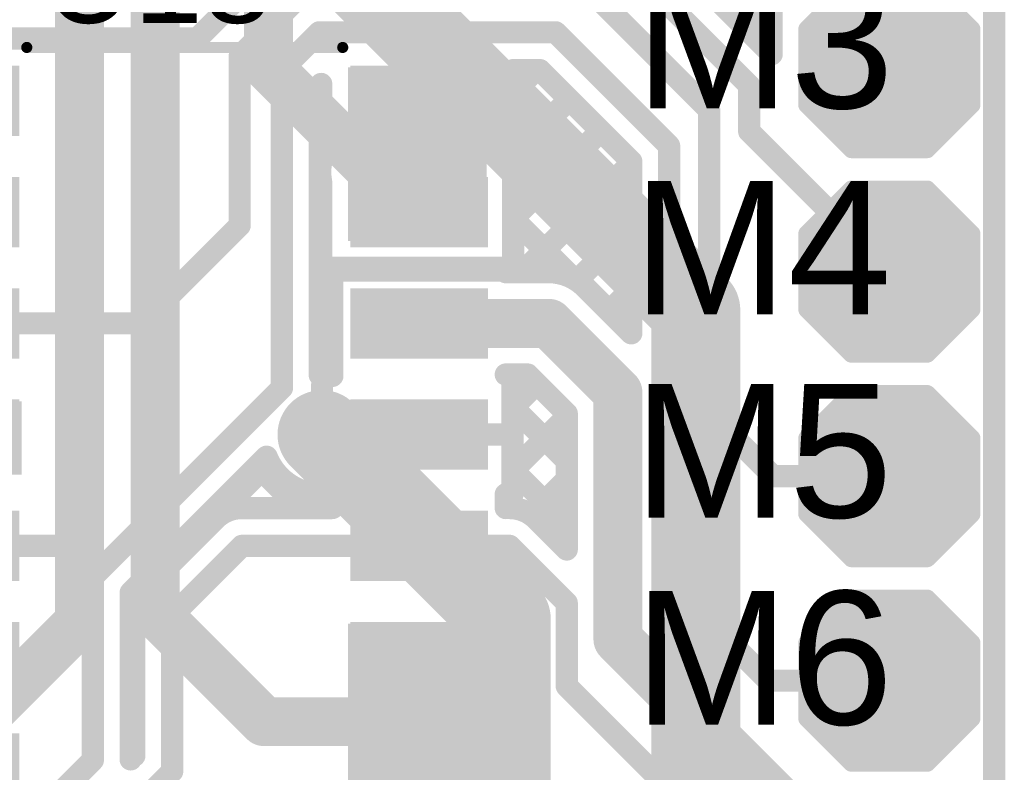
# Model space of a CAD drawing. Header units: millimetres. Extents: x -0.14 to 1.19, y -0.12 to 0.99.
# Drawn here: x 0.7431 to 1.1861, y 0.3332 to 0.6715 of the extents above; entities that cross this region are included whole.
import ezdxf

# ---------------------------------------------------------------- set-up
doc = ezdxf.new("R2010")
doc.units = ezdxf.units.MM
doc.header["$MEASUREMENT"] = 0
for name, color, linetype in [('BottomLayer', 5, 'Continuous'), ('Mechanical2', 216, 'Continuous'), ('TopLayer', 1, 'Continuous'), ('TopOverlay', 2, 'Continuous'), ('TopPaste', 8, 'Continuous'), ('TopSolder', 216, 'Continuous'), ('ViaHoleLayer', 16, 'Continuous')]:
    doc.layers.add(name, color=color, linetype=linetype)
doc.styles.add('Arial', font='', dxfattribs={"height": 0.2})
doc.styles.get('Arial').set_extended_font_data('Arial')

# ---------------------------------------------------------------- blocks, each defined once
blk = doc.blocks.new('SO_14_11')
at = {"layer": 'TopLayer'}
for points in [[(-0.13228, 0.16181), (-0.07835, 0.16181), (-0.07835, 0.13819), (-0.13228, 0.13819)], [(0.07835, 0.16181), (0.13228, 0.16181), (0.13228, 0.13819), (0.07835, 0.13819)], [(-0.13228, 0.11181), (-0.07835, 0.11181), (-0.07835, 0.08819), (-0.13228, 0.08819)], [(0.07835, 0.11181), (0.13228, 0.11181), (0.13228, 0.08819), (0.07835, 0.08819)], [(-0.13228, 0.06181), (-0.07835, 0.06181), (-0.07835, 0.03819), (-0.13228, 0.03819)], [(0.07835, 0.06181), (0.13228, 0.06181), (0.13228, 0.03819), (0.07835, 0.03819)], [(-0.13228, 0.01181), (-0.07835, 0.01181), (-0.07835, -0.01181), (-0.13228, -0.01181)], [(0.07835, 0.01181), (0.13228, 0.01181), (0.13228, -0.01181), (0.07835, -0.01181)], [(-0.13228, -0.03819), (-0.07835, -0.03819), (-0.07835, -0.06181), (-0.13228, -0.06181)], [(0.07835, -0.03819), (0.13228, -0.03819), (0.13228, -0.06181), (0.07835, -0.06181)], [(-0.13228, -0.08819), (-0.07835, -0.08819), (-0.07835, -0.11181), (-0.13228, -0.11181)], [(0.07835, -0.08819), (0.13228, -0.08819), (0.13228, -0.11181), (0.07835, -0.11181)], [(-0.13228, -0.13819), (-0.07835, -0.13819), (-0.07835, -0.16181), (-0.13228, -0.16181)], [(0.07835, -0.13819), (0.13228, -0.13819), (0.13228, -0.16181), (0.07835, -0.16181)]]:
    blk.add_hatch(color=1, dxfattribs=at).paths.add_polyline_path(points)
at = {"layer": 'TopPaste'}
for points in [[(-0.13228, 0.16181), (-0.07835, 0.16181), (-0.07835, 0.13819), (-0.13228, 0.13819)], [(0.07835, 0.16181), (0.13228, 0.16181), (0.13228, 0.13819), (0.07835, 0.13819)], [(-0.13228, 0.11181), (-0.07835, 0.11181), (-0.07835, 0.08819), (-0.13228, 0.08819)], [(0.07835, 0.11181), (0.13228, 0.11181), (0.13228, 0.08819), (0.07835, 0.08819)], [(-0.13228, 0.06181), (-0.07835, 0.06181), (-0.07835, 0.03819), (-0.13228, 0.03819)], [(0.07835, 0.06181), (0.13228, 0.06181), (0.13228, 0.03819), (0.07835, 0.03819)], [(-0.13228, 0.01181), (-0.07835, 0.01181), (-0.07835, -0.01181), (-0.13228, -0.01181)], [(0.07835, 0.01181), (0.13228, 0.01181), (0.13228, -0.01181), (0.07835, -0.01181)], [(-0.13228, -0.03819), (-0.07835, -0.03819), (-0.07835, -0.06181), (-0.13228, -0.06181)], [(0.07835, -0.03819), (0.13228, -0.03819), (0.13228, -0.06181), (0.07835, -0.06181)], [(-0.13228, -0.08819), (-0.07835, -0.08819), (-0.07835, -0.11181), (-0.13228, -0.11181)], [(0.07835, -0.08819), (0.13228, -0.08819), (0.13228, -0.11181), (0.07835, -0.11181)], [(-0.13228, -0.13819), (-0.07835, -0.13819), (-0.07835, -0.16181), (-0.13228, -0.16181)], [(0.07835, -0.13819), (0.13228, -0.13819), (0.13228, -0.16181), (0.07835, -0.16181)]]:
    blk.add_hatch(color=8, dxfattribs=at).paths.add_polyline_path(points)
at = {"layer": 'TopSolder'}
for points in [[(-0.13628, 0.16581), (-0.07435, 0.16581), (-0.07435, 0.13419), (-0.13628, 0.13419)], [(0.07435, 0.16581), (0.13628, 0.16581), (0.13628, 0.13419), (0.07435, 0.13419)], [(-0.13628, 0.11581), (-0.07435, 0.11581), (-0.07435, 0.08419), (-0.13628, 0.08419)], [(0.07435, 0.11581), (0.13628, 0.11581), (0.13628, 0.08419), (0.07435, 0.08419)], [(-0.13628, 0.06581), (-0.07435, 0.06581), (-0.07435, 0.03419), (-0.13628, 0.03419)], [(0.07435, 0.06581), (0.13628, 0.06581), (0.13628, 0.03419), (0.07435, 0.03419)], [(-0.13628, 0.01581), (-0.07435, 0.01581), (-0.07435, -0.01581), (-0.13628, -0.01581)], [(0.07435, 0.01581), (0.13628, 0.01581), (0.13628, -0.01581), (0.07435, -0.01581)], [(-0.13628, -0.03419), (-0.07435, -0.03419), (-0.07435, -0.06581), (-0.13628, -0.06581)], [(0.07435, -0.03419), (0.13628, -0.03419), (0.13628, -0.06581), (0.07435, -0.06581)], [(-0.13628, -0.08419), (-0.07435, -0.08419), (-0.07435, -0.11581), (-0.13628, -0.11581)], [(0.07435, -0.08419), (0.13628, -0.08419), (0.13628, -0.11581), (0.07435, -0.11581)], [(-0.13628, -0.13419), (-0.07435, -0.13419), (-0.07435, -0.16581), (-0.13628, -0.16581)], [(0.07435, -0.13419), (0.13628, -0.13419), (0.13628, -0.16581), (0.07435, -0.16581)]]:
    blk.add_hatch(color=216, dxfattribs=at).paths.add_polyline_path(points)
at = {"layer": 'TopOverlay'}
for points, const_width in [([(-0.10415, 0.171, 1), (-0.11048, 0.171, 1)], 0.01), ([(-0.11298, 0.171, 1), (-0.10798, 0.171, 1)], 0.005), ([(-0.10665, 0.171, 1), (-0.10165, 0.171, 1)], 0.005), ([(-0.07225, 0.174, 1), (-0.06975, 0.174, 1)], 0.0025), ([(0.06975, 0.174, 1), (0.07225, 0.174, 1)], 0.0025), ([(-0.07225, -0.173, 1), (-0.06975, -0.173, 1)], 0.0025), ([(0.06975, -0.173, 1), (0.07225, -0.173, 1)], 0.0025)]:
    blk.add_lwpolyline(points, format="xyb", close=True, dxfattribs=dict(at, const_width=const_width))
at = {"layer": 'TopOverlay', "const_width": 0.005}
for points in [[(-0.071, 0.174), (0.071, 0.174)], [(-0.071, -0.173), (0.071, -0.173)]]:
    blk.add_lwpolyline(points, dxfattribs=at)
blk = doc.blocks.new('TEST_POINT_19')
at = {"layer": 'TopLayer'}
blk.add_hatch(color=1, dxfattribs=at).paths.add_polyline_path([(0.015, 0.03), (-0.015, 0.03), (-0.03, 0.015), (-0.03, -0.015), (-0.015, -0.03), (0.015, -0.03), (0.03, -0.015), (0.03, 0.015)])
at = {"layer": 'TopPaste'}
blk.add_hatch(color=8, dxfattribs=at).paths.add_polyline_path([(0.015, 0.03), (-0.015, 0.03), (-0.03, 0.015), (-0.03, -0.015), (-0.015, -0.03), (0.015, -0.03), (0.03, -0.015), (0.03, 0.015)])
at = {"layer": 'TopSolder'}
blk.add_hatch(color=216, dxfattribs=at).paths.add_polyline_path([(0.017, 0.034), (-0.017, 0.034), (-0.034, 0.017), (-0.034, -0.017), (-0.017, -0.034), (0.017, -0.034), (0.034, -0.017), (0.034, 0.017)])
at = {"layer": 'TopOverlay', "const_width": 0.00787}
for points in [[(-0.037, 0.017), (-0.017, 0.037)], [(-0.017, 0.037), (0.017, 0.037)], [(-0.017, 0.037), (0.017, 0.037)], [(0.017, 0.037), (0.037, 0.017)], [(-0.037, -0.017), (-0.037, 0.017)], [(0.037, -0.017), (0.037, 0.017)], [(-0.037, -0.017), (-0.017, -0.037)], [(0.017, -0.037), (0.037, -0.017)], [(-0.017, -0.037), (0.017, -0.037)], [(-0.017, -0.037), (0.017, -0.037)]]:
    blk.add_lwpolyline(points, dxfattribs=at)
at = {"layer": 'TopOverlay', "const_width": 0.00394}
for points in [[(-0.01897, 0.037, 1), (-0.01503, 0.037, 1)], [(-0.01897, 0.037, 1), (-0.01503, 0.037, 1)], [(-0.01897, 0.037, 1), (-0.01503, 0.037, 1)], [(0.01503, 0.037, 1), (0.01897, 0.037, 1)], [(0.01503, 0.037, 1), (0.01897, 0.037, 1)], [(0.01503, 0.037, 1), (0.01897, 0.037, 1)], [(-0.03897, 0.017, 1), (-0.03503, 0.017, 1)], [(-0.03897, 0.017, 1), (-0.03503, 0.017, 1)], [(0.03503, 0.017, 1), (0.03897, 0.017, 1)], [(0.03503, 0.017, 1), (0.03897, 0.017, 1)], [(-0.03897, -0.017, 1), (-0.03503, -0.017, 1)], [(-0.03897, -0.017, 1), (-0.03503, -0.017, 1)], [(0.03503, -0.017, 1), (0.03897, -0.017, 1)], [(0.03503, -0.017, 1), (0.03897, -0.017, 1)], [(-0.01897, -0.037, 1), (-0.01503, -0.037, 1)], [(-0.01897, -0.037, 1), (-0.01503, -0.037, 1)], [(-0.01897, -0.037, 1), (-0.01503, -0.037, 1)], [(0.01503, -0.037, 1), (0.01897, -0.037, 1)], [(0.01503, -0.037, 1), (0.01897, -0.037, 1)], [(0.01503, -0.037, 1), (0.01897, -0.037, 1)]]:
    blk.add_lwpolyline(points, format="xyb", close=True, dxfattribs=at)
blk = doc.blocks.new('TEST_POINT_20')
at = {"layer": 'TopLayer'}
blk.add_hatch(color=1, dxfattribs=at).paths.add_polyline_path([(0.015, 0.03), (-0.015, 0.03), (-0.03, 0.015), (-0.03, -0.015), (-0.015, -0.03), (0.015, -0.03), (0.03, -0.015), (0.03, 0.015)])
at = {"layer": 'TopPaste'}
blk.add_hatch(color=8, dxfattribs=at).paths.add_polyline_path([(0.015, 0.03), (-0.015, 0.03), (-0.03, 0.015), (-0.03, -0.015), (-0.015, -0.03), (0.015, -0.03), (0.03, -0.015), (0.03, 0.015)])
at = {"layer": 'TopSolder'}
blk.add_hatch(color=216, dxfattribs=at).paths.add_polyline_path([(0.017, 0.034), (-0.017, 0.034), (-0.034, 0.017), (-0.034, -0.017), (-0.017, -0.034), (0.017, -0.034), (0.034, -0.017), (0.034, 0.017)])
at = {"layer": 'TopOverlay', "const_width": 0.00787}
for points in [[(-0.037, 0.017), (-0.017, 0.037)], [(-0.017, 0.037), (0.017, 0.037)], [(-0.017, 0.037), (0.017, 0.037)], [(0.017, 0.037), (0.037, 0.017)], [(-0.037, -0.017), (-0.037, 0.017)], [(0.037, -0.017), (0.037, 0.017)], [(-0.037, -0.017), (-0.017, -0.037)], [(0.017, -0.037), (0.037, -0.017)], [(-0.017, -0.037), (0.017, -0.037)], [(-0.017, -0.037), (0.017, -0.037)]]:
    blk.add_lwpolyline(points, dxfattribs=at)
at = {"layer": 'TopOverlay', "const_width": 0.00394}
for points in [[(-0.01897, 0.037, 1), (-0.01503, 0.037, 1)], [(-0.01897, 0.037, 1), (-0.01503, 0.037, 1)], [(-0.01897, 0.037, 1), (-0.01503, 0.037, 1)], [(0.01503, 0.037, 1), (0.01897, 0.037, 1)], [(0.01503, 0.037, 1), (0.01897, 0.037, 1)], [(0.01503, 0.037, 1), (0.01897, 0.037, 1)], [(-0.03897, 0.017, 1), (-0.03503, 0.017, 1)], [(-0.03897, 0.017, 1), (-0.03503, 0.017, 1)], [(0.03503, 0.017, 1), (0.03897, 0.017, 1)], [(0.03503, 0.017, 1), (0.03897, 0.017, 1)], [(-0.03897, -0.017, 1), (-0.03503, -0.017, 1)], [(-0.03897, -0.017, 1), (-0.03503, -0.017, 1)], [(0.03503, -0.017, 1), (0.03897, -0.017, 1)], [(0.03503, -0.017, 1), (0.03897, -0.017, 1)], [(-0.01897, -0.037, 1), (-0.01503, -0.037, 1)], [(-0.01897, -0.037, 1), (-0.01503, -0.037, 1)], [(-0.01897, -0.037, 1), (-0.01503, -0.037, 1)], [(0.01503, -0.037, 1), (0.01897, -0.037, 1)], [(0.01503, -0.037, 1), (0.01897, -0.037, 1)], [(0.01503, -0.037, 1), (0.01897, -0.037, 1)]]:
    blk.add_lwpolyline(points, format="xyb", close=True, dxfattribs=at)
blk = doc.blocks.new('TEST_POINT_21')
at = {"layer": 'TopLayer'}
blk.add_hatch(color=1, dxfattribs=at).paths.add_polyline_path([(0.015, 0.03), (-0.015, 0.03), (-0.03, 0.015), (-0.03, -0.015), (-0.015, -0.03), (0.015, -0.03), (0.03, -0.015), (0.03, 0.015)])
at = {"layer": 'TopPaste'}
blk.add_hatch(color=8, dxfattribs=at).paths.add_polyline_path([(0.015, 0.03), (-0.015, 0.03), (-0.03, 0.015), (-0.03, -0.015), (-0.015, -0.03), (0.015, -0.03), (0.03, -0.015), (0.03, 0.015)])
at = {"layer": 'TopSolder'}
blk.add_hatch(color=216, dxfattribs=at).paths.add_polyline_path([(0.017, 0.034), (-0.017, 0.034), (-0.034, 0.017), (-0.034, -0.017), (-0.017, -0.034), (0.017, -0.034), (0.034, -0.017), (0.034, 0.017)])
at = {"layer": 'TopOverlay', "const_width": 0.00787}
for points in [[(-0.037, 0.017), (-0.017, 0.037)], [(-0.017, 0.037), (0.017, 0.037)], [(-0.017, 0.037), (0.017, 0.037)], [(0.017, 0.037), (0.037, 0.017)], [(-0.037, -0.017), (-0.037, 0.017)], [(0.037, -0.017), (0.037, 0.017)], [(-0.037, -0.017), (-0.017, -0.037)], [(0.017, -0.037), (0.037, -0.017)], [(-0.017, -0.037), (0.017, -0.037)], [(-0.017, -0.037), (0.017, -0.037)]]:
    blk.add_lwpolyline(points, dxfattribs=at)
at = {"layer": 'TopOverlay', "const_width": 0.00394}
for points in [[(-0.01897, 0.037, 1), (-0.01503, 0.037, 1)], [(-0.01897, 0.037, 1), (-0.01503, 0.037, 1)], [(-0.01897, 0.037, 1), (-0.01503, 0.037, 1)], [(0.01503, 0.037, 1), (0.01897, 0.037, 1)], [(0.01503, 0.037, 1), (0.01897, 0.037, 1)], [(0.01503, 0.037, 1), (0.01897, 0.037, 1)], [(-0.03897, 0.017, 1), (-0.03503, 0.017, 1)], [(-0.03897, 0.017, 1), (-0.03503, 0.017, 1)], [(0.03503, 0.017, 1), (0.03897, 0.017, 1)], [(0.03503, 0.017, 1), (0.03897, 0.017, 1)], [(-0.03897, -0.017, 1), (-0.03503, -0.017, 1)], [(-0.03897, -0.017, 1), (-0.03503, -0.017, 1)], [(0.03503, -0.017, 1), (0.03897, -0.017, 1)], [(0.03503, -0.017, 1), (0.03897, -0.017, 1)], [(-0.01897, -0.037, 1), (-0.01503, -0.037, 1)], [(-0.01897, -0.037, 1), (-0.01503, -0.037, 1)], [(-0.01897, -0.037, 1), (-0.01503, -0.037, 1)], [(0.01503, -0.037, 1), (0.01897, -0.037, 1)], [(0.01503, -0.037, 1), (0.01897, -0.037, 1)], [(0.01503, -0.037, 1), (0.01897, -0.037, 1)]]:
    blk.add_lwpolyline(points, format="xyb", close=True, dxfattribs=at)
blk = doc.blocks.new('TEST_POINT_22')
at = {"layer": 'TopLayer'}
blk.add_hatch(color=1, dxfattribs=at).paths.add_polyline_path([(0.015, 0.03), (-0.015, 0.03), (-0.03, 0.015), (-0.03, -0.015), (-0.015, -0.03), (0.015, -0.03), (0.03, -0.015), (0.03, 0.015)])
at = {"layer": 'TopPaste'}
blk.add_hatch(color=8, dxfattribs=at).paths.add_polyline_path([(0.015, 0.03), (-0.015, 0.03), (-0.03, 0.015), (-0.03, -0.015), (-0.015, -0.03), (0.015, -0.03), (0.03, -0.015), (0.03, 0.015)])
at = {"layer": 'TopSolder'}
blk.add_hatch(color=216, dxfattribs=at).paths.add_polyline_path([(0.017, 0.034), (-0.017, 0.034), (-0.034, 0.017), (-0.034, -0.017), (-0.017, -0.034), (0.017, -0.034), (0.034, -0.017), (0.034, 0.017)])
at = {"layer": 'TopOverlay', "const_width": 0.00787}
for points in [[(-0.037, 0.017), (-0.017, 0.037)], [(-0.017, 0.037), (0.017, 0.037)], [(-0.017, 0.037), (0.017, 0.037)], [(0.017, 0.037), (0.037, 0.017)], [(-0.037, -0.017), (-0.037, 0.017)], [(0.037, -0.017), (0.037, 0.017)], [(-0.037, -0.017), (-0.017, -0.037)], [(0.017, -0.037), (0.037, -0.017)], [(-0.017, -0.037), (0.017, -0.037)], [(-0.017, -0.037), (0.017, -0.037)]]:
    blk.add_lwpolyline(points, dxfattribs=at)
at = {"layer": 'TopOverlay', "const_width": 0.00394}
for points in [[(-0.01897, 0.037, 1), (-0.01503, 0.037, 1)], [(-0.01897, 0.037, 1), (-0.01503, 0.037, 1)], [(-0.01897, 0.037, 1), (-0.01503, 0.037, 1)], [(0.01503, 0.037, 1), (0.01897, 0.037, 1)], [(0.01503, 0.037, 1), (0.01897, 0.037, 1)], [(0.01503, 0.037, 1), (0.01897, 0.037, 1)], [(-0.03897, 0.017, 1), (-0.03503, 0.017, 1)], [(-0.03897, 0.017, 1), (-0.03503, 0.017, 1)], [(0.03503, 0.017, 1), (0.03897, 0.017, 1)], [(0.03503, 0.017, 1), (0.03897, 0.017, 1)], [(-0.03897, -0.017, 1), (-0.03503, -0.017, 1)], [(-0.03897, -0.017, 1), (-0.03503, -0.017, 1)], [(0.03503, -0.017, 1), (0.03897, -0.017, 1)], [(0.03503, -0.017, 1), (0.03897, -0.017, 1)], [(-0.01897, -0.037, 1), (-0.01503, -0.037, 1)], [(-0.01897, -0.037, 1), (-0.01503, -0.037, 1)], [(-0.01897, -0.037, 1), (-0.01503, -0.037, 1)], [(0.01503, -0.037, 1), (0.01897, -0.037, 1)], [(0.01503, -0.037, 1), (0.01897, -0.037, 1)], [(0.01503, -0.037, 1), (0.01897, -0.037, 1)]]:
    blk.add_lwpolyline(points, format="xyb", close=True, dxfattribs=at)

msp = doc.modelspace()

# ---------------------------------------------------------------- hatches: boundary and pattern name
at = {"layer": 'BottomLayer'}
h = msp.add_hatch(color=5, dxfattribs=at)
edge = h.paths.add_edge_path()
edge.add_arc((0.902, 0.603), 0.01181, 0, 360)
h = msp.add_hatch(color=5, dxfattribs=at)
edge = h.paths.add_edge_path()
edge.add_arc((0.879, 0.485), 0.01181, 0, 360)
h = msp.add_hatch(color=5, dxfattribs=at)
edge = h.paths.add_edge_path()
edge.add_arc((0.921, 0.356), 0.01181, 0, 360)
at = {"layer": 'TopLayer'}
for points in [[(0.95294, 0.65), (0.89063, 0.65), (0.89063, 0.572), (0.95294, 0.572)], [(0.648, 0.467), (0.744, 0.467), (0.744, 0.5), (0.648, 0.5)], [(0.95294, 0.4), (0.89063, 0.4), (0.89063, 0.322), (0.95294, 0.322)]]:
    msp.add_hatch(color=1, dxfattribs=at).paths.add_polyline_path(points)
h = msp.add_hatch(color=1, dxfattribs=at)
edge = h.paths.add_edge_path()
edge.add_arc((0.902, 0.603), 0.01181, 0, 360)
h = msp.add_hatch(color=1, dxfattribs=at)
edge = h.paths.add_edge_path()
edge.add_arc((0.879, 0.485), 0.01181, 0, 360)
h = msp.add_hatch(color=1, dxfattribs=at)
edge = h.paths.add_edge_path()
edge.add_arc((0.921, 0.356), 0.01181, 0, 360)
at = {"layer": 'ViaHoleLayer'}
h = msp.add_hatch(color=16, dxfattribs=at)
edge = h.paths.add_edge_path()
edge.add_arc((0.902, 0.603), 0.00591, 0, 360)
h = msp.add_hatch(color=16, dxfattribs=at)
edge = h.paths.add_edge_path()
edge.add_arc((0.879, 0.485), 0.00591, 0, 360)
h = msp.add_hatch(color=16, dxfattribs=at)
edge = h.paths.add_edge_path()
edge.add_arc((0.921, 0.356), 0.00591, 0, 360)

# ---------------------------------------------------------------- linework, layer by layer
at = {"layer": 'BottomLayer'}
for points, const_width in [([(0.855, 0.65), (0.855, 0.796)], 0.022), ([(0.893, 0.695), (1.047, 0.541)], 0.04), ([(0.804, 0.405), (0.804, 0.69)], 0.022), ([(0.77, 0.40075), (0.77, 0.687)], 0.022), ([(0.855, 0.65), (0.902, 0.603)], 0.022), ([(1.047, 0.248), (1.047, 0.541)], 0.04), ([(0.879, 0.485), (0.96181, 0.40219)], 0.04), ([(0.96181, 0.13819), (0.96181, 0.40219)], 0.04), ([(0.804, 0.405), (0.853, 0.356)], 0.022), ([(0.72906, 0.35981), (0.77, 0.40075)], 0.022), ([(0.853, 0.356), (0.921, 0.356)], 0.022)]:
    msp.add_lwpolyline(points, dxfattribs=dict(at, const_width=const_width))
for points, const_width in [([(0.8495, 0.65, 1), (0.8605, 0.65, 1)], 0.011), ([(0.8495, 0.65, 1), (0.8605, 0.65, 1)], 0.011), ([(0.8965, 0.603, 1), (0.9075, 0.603, 1)], 0.011), ([(1.037, 0.541, 1), (1.057, 0.541, 1)], 0.02), ([(1.037, 0.541, 1), (1.057, 0.541, 1)], 0.02), ([(0.869, 0.485, 1), (0.889, 0.485, 1)], 0.02), ([(0.95181, 0.40219, 1), (0.97181, 0.40219, 1)], 0.02), ([(0.95181, 0.40219, 1), (0.97181, 0.40219, 1)], 0.02), ([(0.7985, 0.405, 1), (0.8095, 0.405, 1)], 0.011), ([(0.7985, 0.405, 1), (0.8095, 0.405, 1)], 0.011), ([(0.7645, 0.40075, 1), (0.7755, 0.40075, 1)], 0.011), ([(0.7645, 0.40075, 1), (0.7755, 0.40075, 1)], 0.011), ([(0.8475, 0.356, 1), (0.8585, 0.356, 1)], 0.011), ([(0.8475, 0.356, 1), (0.8585, 0.356, 1)], 0.011), ([(0.9155, 0.356, 1), (0.9265, 0.356, 1)], 0.011)]:
    msp.add_lwpolyline(points, format="xyb", close=True, dxfattribs=dict(at, const_width=const_width))
at = {"layer": 'Mechanical2', "const_width": 0.01}
msp.add_lwpolyline([(1.1811, -0.00025), (1.1811, 0.984)], dxfattribs=at)
at = {"layer": 'TopLayer'}
for points, const_width in [([(0.97381, 0.7712), (1.0811, 0.66391)], 0.01), ([(1.02304, 0.714), (1.0811, 0.65594)], 0.01), ([(0.823, 0.663), (0.862, 0.702)], 0.01), ([(1.011, 0.702), (1.071, 0.642)], 0.01), ([(1.084, 0.70059), (1.134, 0.65059)], 0.01), ([(0.842, 0.655), (0.8698, 0.6828)], 0.01), ([(1.0012, 0.6828), (1.053, 0.631)], 0.01), ([(1.0811, 0.65594), (1.0811, 0.67737)], 0.01), ([(1.07406, 0.66298), (1.0811, 0.67003)], 0.01), ([(0.861, 0.649), (0.8778, 0.6658)], 0.01), ([(0.8778, 0.6658), (0.984, 0.6658)], 0.01), ([(0.984, 0.6658), (1.035, 0.6148)], 0.01), ([(0.675, 0.663), (0.823, 0.663)], 0.01), ([(0.842, 0.579), (0.842, 0.655)], 0.01), ([(0.861, 0.506), (0.861, 0.649)], 0.01), ([(0.96494, 0.56), (0.96494, 0.6488)], 0.01), ([(0.96494, 0.63872), (0.97502, 0.6488)], 0.01), ([(0.96494, 0.6488), (0.97696, 0.6488)], 0.01), ([(0.97696, 0.6488), (1.018, 0.60776)], 0.01), ([(1.134, 0.65017), (1.134, 0.65059)], 0.01), ([(0.878, 0.51179), (0.878, 0.64196)], 0.01), ([(0.87863, 0.60756), (0.87863, 0.64259)], 0.01), ([(1.071, 0.62126), (1.071, 0.642)], 0.01), ([(0.96494, 0.63864), (1.018, 0.58559)], 0.01), ([(0.96494, 0.61044), (0.99013, 0.63563)], 0.01), ([(1.053, 0.495), (1.053, 0.631)], 0.01), ([(0.96494, 0.58215), (1.00428, 0.62148)], 0.01), ([(1.071, 0.62126), (1.134, 0.55826)], 0.01), ([(1.035, 0.419), (1.035, 0.6148)], 0.01), ([(0.96494, 0.61036), (1.018, 0.5573)], 0.01), ([(0.96908, 0.558), (1.018, 0.60692)], 0.01), ([(1.018, 0.53053), (1.018, 0.60776)], 0.01), ([(0.87863, 0.56), (0.87863, 0.59844)], 0.01), ([(0.96494, 0.58207), (0.99161, 0.55541)], 0.01), ([(0.798, 0.535), (0.842, 0.579)], 0.01), ([(0.9936, 0.55424), (1.018, 0.57864)], 0.01), ([(0.87863, 0.56), (0.96494, 0.56)], 0.01), ([(0.88366, 0.55881), (0.9616, 0.55881)], 0.01), ([(0.88366, 0.51181), (0.88366, 0.55881)], 0.01), ([(0.9616, 0.558), (0.981, 0.558)], 0.01), ([(0.878, 0.55178), (0.88366, 0.55744)], 0.01), ([(0.878, 0.55588), (0.88366, 0.55022)], 0.01), ([(0.99726, 0.55126), (1.018, 0.53053)], 0.01), ([(1.00809, 0.54044), (1.018, 0.55035)], 0.01), ([(0.92263, 0.535), (0.981, 0.535)], 0.022), ([(0.981, 0.535), (1.012, 0.504)], 0.022), ([(0.712, 0.535), (0.798, 0.535)], 0.01), ([(0.878, 0.52349), (0.88366, 0.52915)], 0.01), ([(0.878, 0.5276), (0.88366, 0.52193)], 0.01), ([(0.9616, 0.512), (0.97147, 0.512)], 0.01), ([(0.9646, 0.45819), (0.9646, 0.51181)], 0.01), ([(0.97147, 0.512), (0.989, 0.49447)], 0.01), ([(1.012, 0.393), (1.012, 0.504)], 0.022), ([(0.776, 0.421), (0.861, 0.506)], 0.01), ([(0.879, 0.485), (0.879, 0.50681)], 0.01), ([(0.9646, 0.49695), (0.97556, 0.50791)], 0.01), ([(0.9646, 0.49757), (0.989, 0.47316)], 0.01), ([(0.9646, 0.46867), (0.989, 0.49307)], 0.01), ([(0.989, 0.43337), (0.989, 0.49447)], 0.01), ([(1.053, 0.495), (1.08166, 0.46634)], 0.01), ([(0.879, 0.485), (0.92263, 0.485)], 0.022), ([(0.879, 0.46319), (0.879, 0.485)], 0.01), ([(0.92263, 0.485), (0.9596, 0.485)], 0.01), ([(0.793, 0.41396), (0.8541, 0.47506)], 0.01), ([(0.793, 0.41021), (0.85529, 0.47249)], 0.01), ([(0.84989, 0.47085), (0.86874, 0.452)], 0.01), ([(0.9646, 0.46928), (0.989, 0.44488)], 0.01), ([(0.97311, 0.4489), (0.989, 0.46479)], 0.01), ([(1.08166, 0.46634), (1.134, 0.46634)], 0.01), ([(0.83575, 0.45671), (0.84063, 0.45183)], 0.01), ([(0.86308, 0.452), (0.87061, 0.45954)], 0.01), ([(0.88366, 0.452), (0.88366, 0.45819)], 0.01), ([(0.9616, 0.452), (0.9616, 0.45819)], 0.01), ([(0.843, 0.452), (0.88366, 0.452)], 0.01), ([(0.79966, 0.4157), (0.83096, 0.447)], 0.01), ([(0.97537, 0.447), (0.989, 0.43337)], 0.01), ([(0.82161, 0.44257), (0.82407, 0.44011)], 0.01), ([(0.712, 0.435), (0.762, 0.435)], 0.01), ([(0.762, 0.435), (0.776, 0.421)], 0.01), ([(0.81166, 0.40366), (0.843, 0.435)], 0.01), ([(0.843, 0.435), (0.92263, 0.435)], 0.01), ([(0.92263, 0.435), (0.96333, 0.435)], 0.01), ([(0.96333, 0.435), (0.989, 0.40933)], 0.01), ([(0.80747, 0.42842), (0.80992, 0.42597)], 0.01), ([(0.776, 0.33871), (0.776, 0.421)], 0.01), ([(1.035, 0.419), (1.07957, 0.37443)], 0.01), ([(0.793, 0.33904), (0.793, 0.41396)], 0.01), ([(0.79332, 0.41428), (0.79642, 0.41119)], 0.01), ([(0.989, 0.372), (0.989, 0.40933)], 0.01), ([(0.79466, 0.34071), (0.79466, 0.40366)], 0.01), ([(0.81166, 0.33366), (0.81166, 0.40366)], 0.01), ([(1.012, 0.393), (1.08656, 0.31844)], 0.022), ([(0.989, 0.372), (1.07849, 0.28251)], 0.01), ([(1.07957, 0.37443), (1.134, 0.37443)], 0.01), ([(0.73729, 0.3), (0.776, 0.33871)], 0.01), ([(0.752, 0.274), (0.81166, 0.33366)], 0.01)]:
    msp.add_lwpolyline(points, dxfattribs=dict(at, const_width=const_width))
for points, const_width in [([(1.0786, 0.67003, 1), (1.0836, 0.67003, 1)], 0.005), ([(0.8753, 0.6658, 1), (0.8803, 0.6658, 1)], 0.005), ([(0.8753, 0.6658, 1), (0.8803, 0.6658, 1)], 0.005), ([(0.9815, 0.6658, 1), (0.9865, 0.6658, 1)], 0.005), ([(0.9815, 0.6658, 1), (0.9865, 0.6658, 1)], 0.005), ([(1.0786, 0.66391, 1), (1.0836, 0.66391, 1)], 0.005), ([(0.8205, 0.663, 1), (0.8255, 0.663, 1)], 0.005), ([(0.8205, 0.663, 1), (0.8255, 0.663, 1)], 0.005), ([(1.07156, 0.66298, 1), (1.07656, 0.66298, 1)], 0.005), ([(1.0786, 0.65594, 1), (1.0836, 0.65594, 1)], 0.005), ([(1.0786, 0.65594, 1), (1.0836, 0.65594, 1)], 0.005), ([(0.8395, 0.655, 1), (0.8445, 0.655, 1)], 0.005), ([(0.8395, 0.655, 1), (0.8445, 0.655, 1)], 0.005), ([(0.8585, 0.649, 1), (0.8635, 0.649, 1)], 0.005), ([(0.8585, 0.649, 1), (0.8635, 0.649, 1)], 0.005), ([(0.96244, 0.6488, 1), (0.96744, 0.6488, 1)], 0.005), ([(0.96244, 0.6488, 1), (0.96744, 0.6488, 1)], 0.005), ([(0.97252, 0.6488, 1), (0.97752, 0.6488, 1)], 0.005), ([(0.97446, 0.6488, 1), (0.97946, 0.6488, 1)], 0.005), ([(0.97446, 0.6488, 1), (0.97946, 0.6488, 1)], 0.005), ([(1.1315, 0.65059, 1), (1.1365, 0.65059, 1)], 0.005), ([(1.1315, 0.65059, 1), (1.1365, 0.65059, 1)], 0.005), ([(1.1315, 0.65017, 1), (1.1365, 0.65017, 1)], 0.005), ([(0.8755, 0.64196, 1), (0.8805, 0.64196, 1)], 0.005), ([(0.87613, 0.64259, 1), (0.88113, 0.64259, 1)], 0.005), ([(1.0685, 0.642, 1), (1.0735, 0.642, 1)], 0.005), ([(1.0685, 0.642, 1), (1.0735, 0.642, 1)], 0.005), ([(0.96244, 0.63872, 1), (0.96744, 0.63872, 1)], 0.005), ([(0.96244, 0.63864, 1), (0.96744, 0.63864, 1)], 0.005), ([(0.98763, 0.63563, 1), (0.99263, 0.63563, 1)], 0.005), ([(1.0505, 0.631, 1), (1.0555, 0.631, 1)], 0.005), ([(1.0505, 0.631, 1), (1.0555, 0.631, 1)], 0.005), ([(1.00178, 0.62148, 1), (1.00678, 0.62148, 1)], 0.005), ([(1.0685, 0.62126, 1), (1.0735, 0.62126, 1)], 0.005), ([(1.0685, 0.62126, 1), (1.0735, 0.62126, 1)], 0.005), ([(1.0325, 0.6148, 1), (1.0375, 0.6148, 1)], 0.005), ([(1.0325, 0.6148, 1), (1.0375, 0.6148, 1)], 0.005), ([(0.87613, 0.60756, 1), (0.88113, 0.60756, 1)], 0.005), ([(0.87613, 0.60756, 1), (0.88113, 0.60756, 1)], 0.005), ([(0.96244, 0.61044, 1), (0.96744, 0.61044, 1)], 0.005), ([(0.96244, 0.61036, 1), (0.96744, 0.61036, 1)], 0.005), ([(1.0155, 0.60776, 1), (1.0205, 0.60776, 1)], 0.005), ([(1.0155, 0.60776, 1), (1.0205, 0.60776, 1)], 0.005), ([(1.0155, 0.60692, 1), (1.0205, 0.60692, 1)], 0.005), ([(0.87613, 0.59844, 1), (0.88113, 0.59844, 1)], 0.005), ([(0.87613, 0.59844, 1), (0.88113, 0.59844, 1)], 0.005), ([(1.0155, 0.58559, 1), (1.0205, 0.58559, 1)], 0.005), ([(0.96244, 0.58215, 1), (0.96744, 0.58215, 1)], 0.005), ([(0.96244, 0.58207, 1), (0.96744, 0.58207, 1)], 0.005), ([(0.8395, 0.579, 1), (0.8445, 0.579, 1)], 0.005), ([(0.8395, 0.579, 1), (0.8445, 0.579, 1)], 0.005), ([(1.0155, 0.57864, 1), (1.0205, 0.57864, 1)], 0.005), ([(0.87613, 0.56, 1), (0.88113, 0.56, 1)], 0.005), ([(0.87613, 0.56, 1), (0.88113, 0.56, 1)], 0.005), ([(0.88116, 0.55881, 1), (0.88616, 0.55881, 1)], 0.005), ([(0.88116, 0.55881, 1), (0.88616, 0.55881, 1)], 0.005), ([(0.9591, 0.55881, 1), (0.9641, 0.55881, 1)], 0.005), ([(0.9591, 0.558, 1), (0.9641, 0.558, 1)], 0.005), ([(0.96244, 0.56, 1), (0.96744, 0.56, 1)], 0.005), ([(0.96244, 0.56, 1), (0.96744, 0.56, 1)], 0.005), ([(0.96658, 0.558, 1), (0.97158, 0.558, 1)], 0.005), ([(0.9785, 0.558, 1), (0.9835, 0.558, 1)], 0.005), ([(0.9785, 0.558, 1), (0.9835, 0.558, 1)], 0.005), ([(0.9785, 0.558, 1), (0.9835, 0.558, 1)], 0.005), ([(1.1315, 0.55826, 1), (1.1365, 0.55826, 1)], 0.005), ([(0.8755, 0.55588, 1), (0.8805, 0.55588, 1)], 0.005), ([(0.88116, 0.55744, 1), (0.88616, 0.55744, 1)], 0.005), ([(0.98911, 0.55541, 1), (0.99411, 0.55541, 1)], 0.005), ([(0.9911, 0.55424, 1), (0.9961, 0.55424, 1)], 0.005), ([(1.0155, 0.5573, 1), (1.0205, 0.5573, 1)], 0.005), ([(0.8755, 0.55178, 1), (0.8805, 0.55178, 1)], 0.005), ([(0.88116, 0.55022, 1), (0.88616, 0.55022, 1)], 0.005), ([(0.99476, 0.55126, 1), (0.99976, 0.55126, 1)], 0.005), ([(0.99476, 0.55126, 1), (0.99976, 0.55126, 1)], 0.005), ([(0.99476, 0.55126, 1), (0.99976, 0.55126, 1)], 0.005), ([(1.0155, 0.55035, 1), (1.0205, 0.55035, 1)], 0.005), ([(0.91713, 0.535, 1), (0.92813, 0.535, 1)], 0.011), ([(0.9755, 0.535, 1), (0.9865, 0.535, 1)], 0.011), ([(0.9755, 0.535, 1), (0.9865, 0.535, 1)], 0.011), ([(1.00559, 0.54044, 1), (1.01059, 0.54044, 1)], 0.005), ([(0.7955, 0.535, 1), (0.8005, 0.535, 1)], 0.005), ([(0.7955, 0.535, 1), (0.8005, 0.535, 1)], 0.005), ([(0.8755, 0.5276, 1), (0.8805, 0.5276, 1)], 0.005), ([(0.88116, 0.52915, 1), (0.88616, 0.52915, 1)], 0.005), ([(1.0155, 0.53053, 1), (1.0205, 0.53053, 1)], 0.005), ([(1.0155, 0.53053, 1), (1.0205, 0.53053, 1)], 0.005), ([(0.8755, 0.52349, 1), (0.8805, 0.52349, 1)], 0.005), ([(0.88116, 0.52193, 1), (0.88616, 0.52193, 1)], 0.005), ([(0.8755, 0.51179, 1), (0.8805, 0.51179, 1)], 0.005), ([(0.87816, 0.51176, 1), (0.88316, 0.51176, 1)], 0.005), ([(0.88116, 0.51181, 1), (0.88616, 0.51181, 1)], 0.005), ([(0.88116, 0.5114, 1), (0.88616, 0.5114, 1)], 0.005), ([(0.9591, 0.512, 1), (0.9641, 0.512, 1)], 0.005), ([(0.9621, 0.51181, 1), (0.9671, 0.51181, 1)], 0.005), ([(0.96897, 0.512, 1), (0.97397, 0.512, 1)], 0.005), ([(0.96897, 0.512, 1), (0.97397, 0.512, 1)], 0.005), ([(1.0065, 0.504, 1), (1.0175, 0.504, 1)], 0.011), ([(1.0065, 0.504, 1), (1.0175, 0.504, 1)], 0.011), ([(0.8585, 0.506, 1), (0.8635, 0.506, 1)], 0.005), ([(0.8585, 0.506, 1), (0.8635, 0.506, 1)], 0.005), ([(0.8765, 0.50681, 1), (0.8815, 0.50681, 1)], 0.005), ([(0.97306, 0.50791, 1), (0.97806, 0.50791, 1)], 0.005), ([(0.9621, 0.49757, 1), (0.9671, 0.49757, 1)], 0.005), ([(0.9621, 0.49695, 1), (0.9671, 0.49695, 1)], 0.005), ([(0.9865, 0.49447, 1), (0.9915, 0.49447, 1)], 0.005), ([(0.9865, 0.49447, 1), (0.9915, 0.49447, 1)], 0.005), ([(0.9865, 0.49307, 1), (0.9915, 0.49307, 1)], 0.005), ([(1.0505, 0.495, 1), (1.0555, 0.495, 1)], 0.005), ([(1.0505, 0.495, 1), (1.0555, 0.495, 1)], 0.005), ([(0.8735, 0.485, 1), (0.8845, 0.485, 1)], 0.011), ([(0.91713, 0.485, 1), (0.92813, 0.485, 1)], 0.011), ([(0.8765, 0.485, 1), (0.8815, 0.485, 1)], 0.005), ([(0.8765, 0.485, 1), (0.8815, 0.485, 1)], 0.005), ([(0.92013, 0.485, 1), (0.92513, 0.485, 1)], 0.005), ([(0.9571, 0.485, 1), (0.9621, 0.485, 1)], 0.005), ([(0.8516, 0.47506, 1), (0.8566, 0.47506, 1)], 0.005), ([(0.8516, 0.47506, 1), (0.8566, 0.47506, 1)], 0.005), ([(0.84739, 0.47085, 1), (0.85239, 0.47085, 1)], 0.005), ([(0.85279, 0.47249, 1), (0.85779, 0.47249, 1)], 0.005), ([(0.9621, 0.46928, 1), (0.9671, 0.46928, 1)], 0.005), ([(0.9865, 0.47316, 1), (0.9915, 0.47316, 1)], 0.005), ([(0.9621, 0.46867, 1), (0.9671, 0.46867, 1)], 0.005), ([(0.9865, 0.46479, 1), (0.9915, 0.46479, 1)], 0.005), ([(1.07916, 0.46634, 1), (1.08416, 0.46634, 1)], 0.005), ([(1.07916, 0.46634, 1), (1.08416, 0.46634, 1)], 0.005), ([(1.1315, 0.46634, 1), (1.1365, 0.46634, 1)], 0.005), ([(0.8765, 0.46319, 1), (0.8815, 0.46319, 1)], 0.005), ([(0.83325, 0.45671, 1), (0.83825, 0.45671, 1)], 0.005), ([(0.86811, 0.45954, 1), (0.87311, 0.45954, 1)], 0.005), ([(0.87816, 0.45824, 1), (0.88316, 0.45824, 1)], 0.005), ([(0.87816, 0.45824, 1), (0.88316, 0.45824, 1)], 0.005), ([(0.88116, 0.4586, 1), (0.88616, 0.4586, 1)], 0.005), ([(0.88116, 0.45819, 1), (0.88616, 0.45819, 1)], 0.005), ([(0.9591, 0.45819, 1), (0.9641, 0.45819, 1)], 0.005), ([(0.9621, 0.45819, 1), (0.9671, 0.45819, 1)], 0.005), ([(0.83813, 0.45183, 1), (0.84313, 0.45183, 1)], 0.005), ([(0.8405, 0.452, 1), (0.8455, 0.452, 1)], 0.005), ([(0.8405, 0.452, 1), (0.8455, 0.452, 1)], 0.005), ([(0.8405, 0.452, 1), (0.8455, 0.452, 1)], 0.005), ([(0.86058, 0.452, 1), (0.86558, 0.452, 1)], 0.005), ([(0.86624, 0.452, 1), (0.87124, 0.452, 1)], 0.005), ([(0.88116, 0.452, 1), (0.88616, 0.452, 1)], 0.005), ([(0.88116, 0.452, 1), (0.88616, 0.452, 1)], 0.005), ([(0.9591, 0.452, 1), (0.9641, 0.452, 1)], 0.005), ([(0.96083, 0.452, 1), (0.96583, 0.452, 1)], 0.005), ([(0.96083, 0.452, 1), (0.96583, 0.452, 1)], 0.005), ([(0.82846, 0.447, 1), (0.83346, 0.447, 1)], 0.005), ([(0.82846, 0.447, 1), (0.83346, 0.447, 1)], 0.005), ([(0.82848, 0.44702, 1), (0.83348, 0.44702, 1)], 0.005), ([(0.97061, 0.4489, 1), (0.97561, 0.4489, 1)], 0.005), ([(0.97285, 0.44702, 1), (0.97785, 0.44702, 1)], 0.005), ([(0.97287, 0.447, 1), (0.97787, 0.447, 1)], 0.005), ([(0.97287, 0.447, 1), (0.97787, 0.447, 1)], 0.005), ([(0.81911, 0.44257, 1), (0.82411, 0.44257, 1)], 0.005), ([(0.9865, 0.44488, 1), (0.9915, 0.44488, 1)], 0.005), ([(0.82157, 0.44011, 1), (0.82657, 0.44011, 1)], 0.005), ([(0.7595, 0.435, 1), (0.7645, 0.435, 1)], 0.005), ([(0.7595, 0.435, 1), (0.7645, 0.435, 1)], 0.005), ([(0.8405, 0.435, 1), (0.8455, 0.435, 1)], 0.005), ([(0.8405, 0.435, 1), (0.8455, 0.435, 1)], 0.005), ([(0.92013, 0.435, 1), (0.92513, 0.435, 1)], 0.005), ([(0.92013, 0.435, 1), (0.92513, 0.435, 1)], 0.005), ([(0.96083, 0.435, 1), (0.96583, 0.435, 1)], 0.005), ([(0.96083, 0.435, 1), (0.96583, 0.435, 1)], 0.005), ([(0.9865, 0.43337, 1), (0.9915, 0.43337, 1)], 0.005), ([(0.9865, 0.43337, 1), (0.9915, 0.43337, 1)], 0.005), ([(0.80497, 0.42842, 1), (0.80997, 0.42842, 1)], 0.005), ([(0.80742, 0.42597, 1), (0.81242, 0.42597, 1)], 0.005), ([(0.7735, 0.421, 1), (0.7785, 0.421, 1)], 0.005), ([(0.7735, 0.421, 1), (0.7785, 0.421, 1)], 0.005), ([(0.7735, 0.421, 1), (0.7785, 0.421, 1)], 0.005), ([(1.0325, 0.419, 1), (1.0375, 0.419, 1)], 0.005), ([(1.0325, 0.419, 1), (1.0375, 0.419, 1)], 0.005), ([(0.7905, 0.41396, 1), (0.7955, 0.41396, 1)], 0.005), ([(0.7905, 0.41396, 1), (0.7955, 0.41396, 1)], 0.005), ([(0.79082, 0.41428, 1), (0.79582, 0.41428, 1)], 0.005), ([(0.79714, 0.41568, 1), (0.80214, 0.41568, 1)], 0.005), ([(0.79716, 0.4157, 1), (0.80216, 0.4157, 1)], 0.005), ([(0.79716, 0.4157, 1), (0.80216, 0.4157, 1)], 0.005), ([(0.7905, 0.41021, 1), (0.7955, 0.41021, 1)], 0.005), ([(0.79392, 0.41119, 1), (0.79892, 0.41119, 1)], 0.005), ([(0.9865, 0.40933, 1), (0.9915, 0.40933, 1)], 0.005), ([(0.9865, 0.40933, 1), (0.9915, 0.40933, 1)], 0.005), ([(0.79216, 0.40366, 1), (0.79716, 0.40366, 1)], 0.005), ([(0.79216, 0.40366, 1), (0.79716, 0.40366, 1)], 0.005), ([(0.79216, 0.40366, 1), (0.79716, 0.40366, 1)], 0.005), ([(0.80916, 0.40366, 1), (0.81416, 0.40366, 1)], 0.005), ([(0.80916, 0.40366, 1), (0.81416, 0.40366, 1)], 0.005), ([(1.0065, 0.393, 1), (1.0175, 0.393, 1)], 0.011), ([(1.0065, 0.393, 1), (1.0175, 0.393, 1)], 0.011), ([(0.9865, 0.372, 1), (0.9915, 0.372, 1)], 0.005), ([(0.9865, 0.372, 1), (0.9915, 0.372, 1)], 0.005), ([(1.07707, 0.37443, 1), (1.08207, 0.37443, 1)], 0.005), ([(1.07707, 0.37443, 1), (1.08207, 0.37443, 1)], 0.005), ([(1.1315, 0.37443, 1), (1.1365, 0.37443, 1)], 0.005), ([(0.79216, 0.34071, 1), (0.79716, 0.34071, 1)], 0.005), ([(0.7735, 0.33871, 1), (0.7785, 0.33871, 1)], 0.005), ([(0.7735, 0.33871, 1), (0.7785, 0.33871, 1)], 0.005), ([(0.7905, 0.33904, 1), (0.7955, 0.33904, 1)], 0.005), ([(0.80916, 0.33366, 1), (0.81416, 0.33366, 1)], 0.005), ([(0.80916, 0.33366, 1), (0.81416, 0.33366, 1)], 0.005)]:
    msp.add_lwpolyline(points, format="xyb", close=True, dxfattribs=dict(at, const_width=const_width))
at = {"layer": 'TopLayer', "const_width": 0.01}
for points in [[(0.87863, 0.59844, -0.096647), (0.87863, 0.60756)], [(0.981, 0.558, -0.198912), (0.99726, 0.55126)], [(0.981, 0.558, -0.198912), (0.99726, 0.55126)], [(0.88066, 0.51176, -0.028193), (0.88366, 0.5114)], [(0.88066, 0.45824, -0.323898), (0.8541, 0.47506)], [(0.88366, 0.4586, -0.028193), (0.88066, 0.45824)], [(0.83096, 0.447, -0.199327), (0.843, 0.452)], [(0.83098, 0.44702, -0.198912), (0.843, 0.452)], [(0.96333, 0.452, -0.198912), (0.97535, 0.44702)], [(0.96333, 0.452, -0.199327), (0.97537, 0.447)], [(0.79466, 0.40366, -0.199327), (0.79966, 0.4157)], [(0.79466, 0.40366, -0.198912), (0.79964, 0.41568)]]:
    msp.add_lwpolyline(points, format="xyb", dxfattribs=at)

# ---------------------------------------------------------------- block references
for name, p in [('TEST_POINT_22', (1.134, 0.65017)), ('SO_14_11', (0.81731, 0.485)), ('TEST_POINT_21', (1.134, 0.55826)), ('TEST_POINT_20', (1.134, 0.46634)), ('TEST_POINT_19', (1.134, 0.37443))]:
    msp.add_blockref(name, p)

# ---------------------------------------------------------------- texts
at = {"layer": 'TopOverlay', "style": 'Arial'}
for s, height, p in [('U18', 0.04, (0.75402, 0.67001)), ('M3', 0.06, (1.01962, 0.6317)), ('M4', 0.06, (1.01857, 0.539))]:
    msp.add_text(s, height=height, dxfattribs=at).set_placement(p)
for s, p in [('M5', (1.01898, 0.4477)), ('M6', (1.01927, 0.3547))]:
    msp.add_text(s, height=0.06, rotation=360, dxfattribs=at).set_placement(p)

doc.saveas('drawing.dxf')
